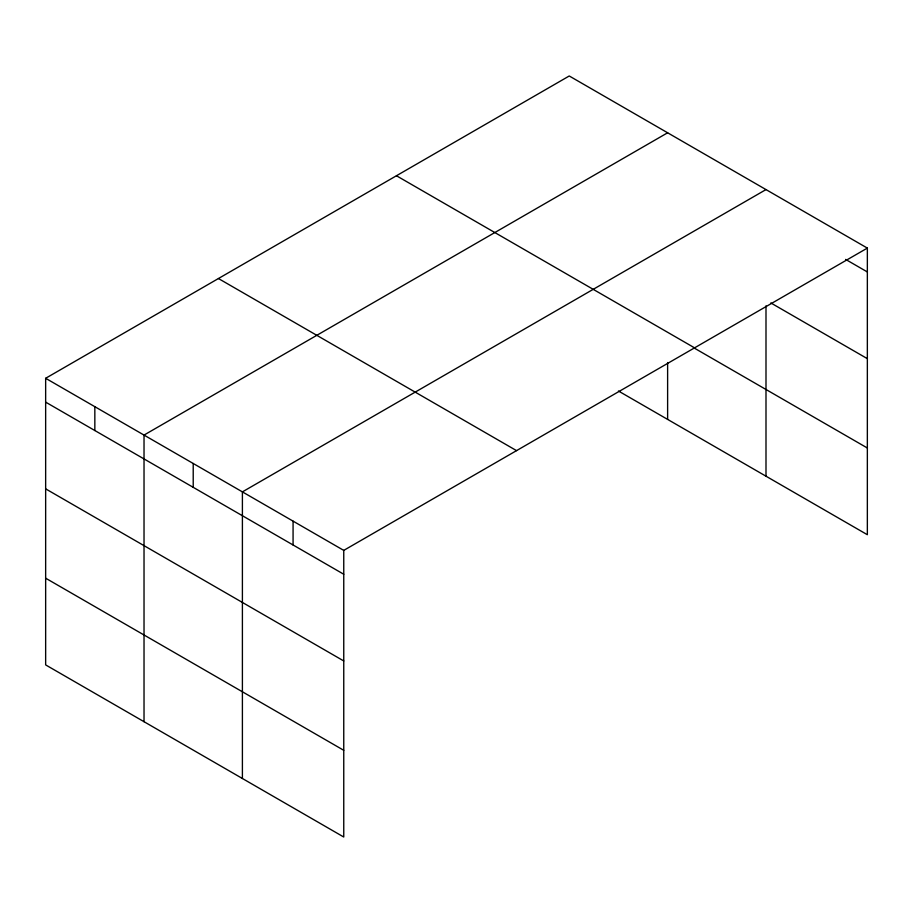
<?xml version="1.0" encoding="UTF-8"?>
<svg xmlns="http://www.w3.org/2000/svg" width="913" height="913" viewBox="0 0 913 913"><rect width="100%" height="100%" fill="white"/><g stroke="black" fill="none" stroke-linecap="round" stroke-linejoin="round"><path stroke-width="1.37" d="M867.35 248.096L569.244 75.984L45.65 378.29L45.65 664.904L343.756 837.016L343.756 550.391L867.35 248.096L867.35 534.71L618.432 391.004M667.62 132.784L144.026 435.079L144.026 721.704M765.996 189.584L242.402 491.879L242.402 778.492M845.632 259.406L867.35 271.948M770.823 302.933L867.35 358.661M396.459 175.753L694.565 347.853M693.446 347.602L867.35 447.998M218.435 278.533L516.541 450.634M45.65 378.29L343.756 550.391M45.65 402.131L343.756 574.243M45.65 488.854L343.756 660.955M45.65 578.191L343.756 750.303M765.996 305.821L765.996 476.198M667.62 362.541L667.62 419.398M293.073 521.14L293.073 544.981M193.214 463.484L193.214 487.325M94.838 406.684L94.838 430.537"/></g></svg>
